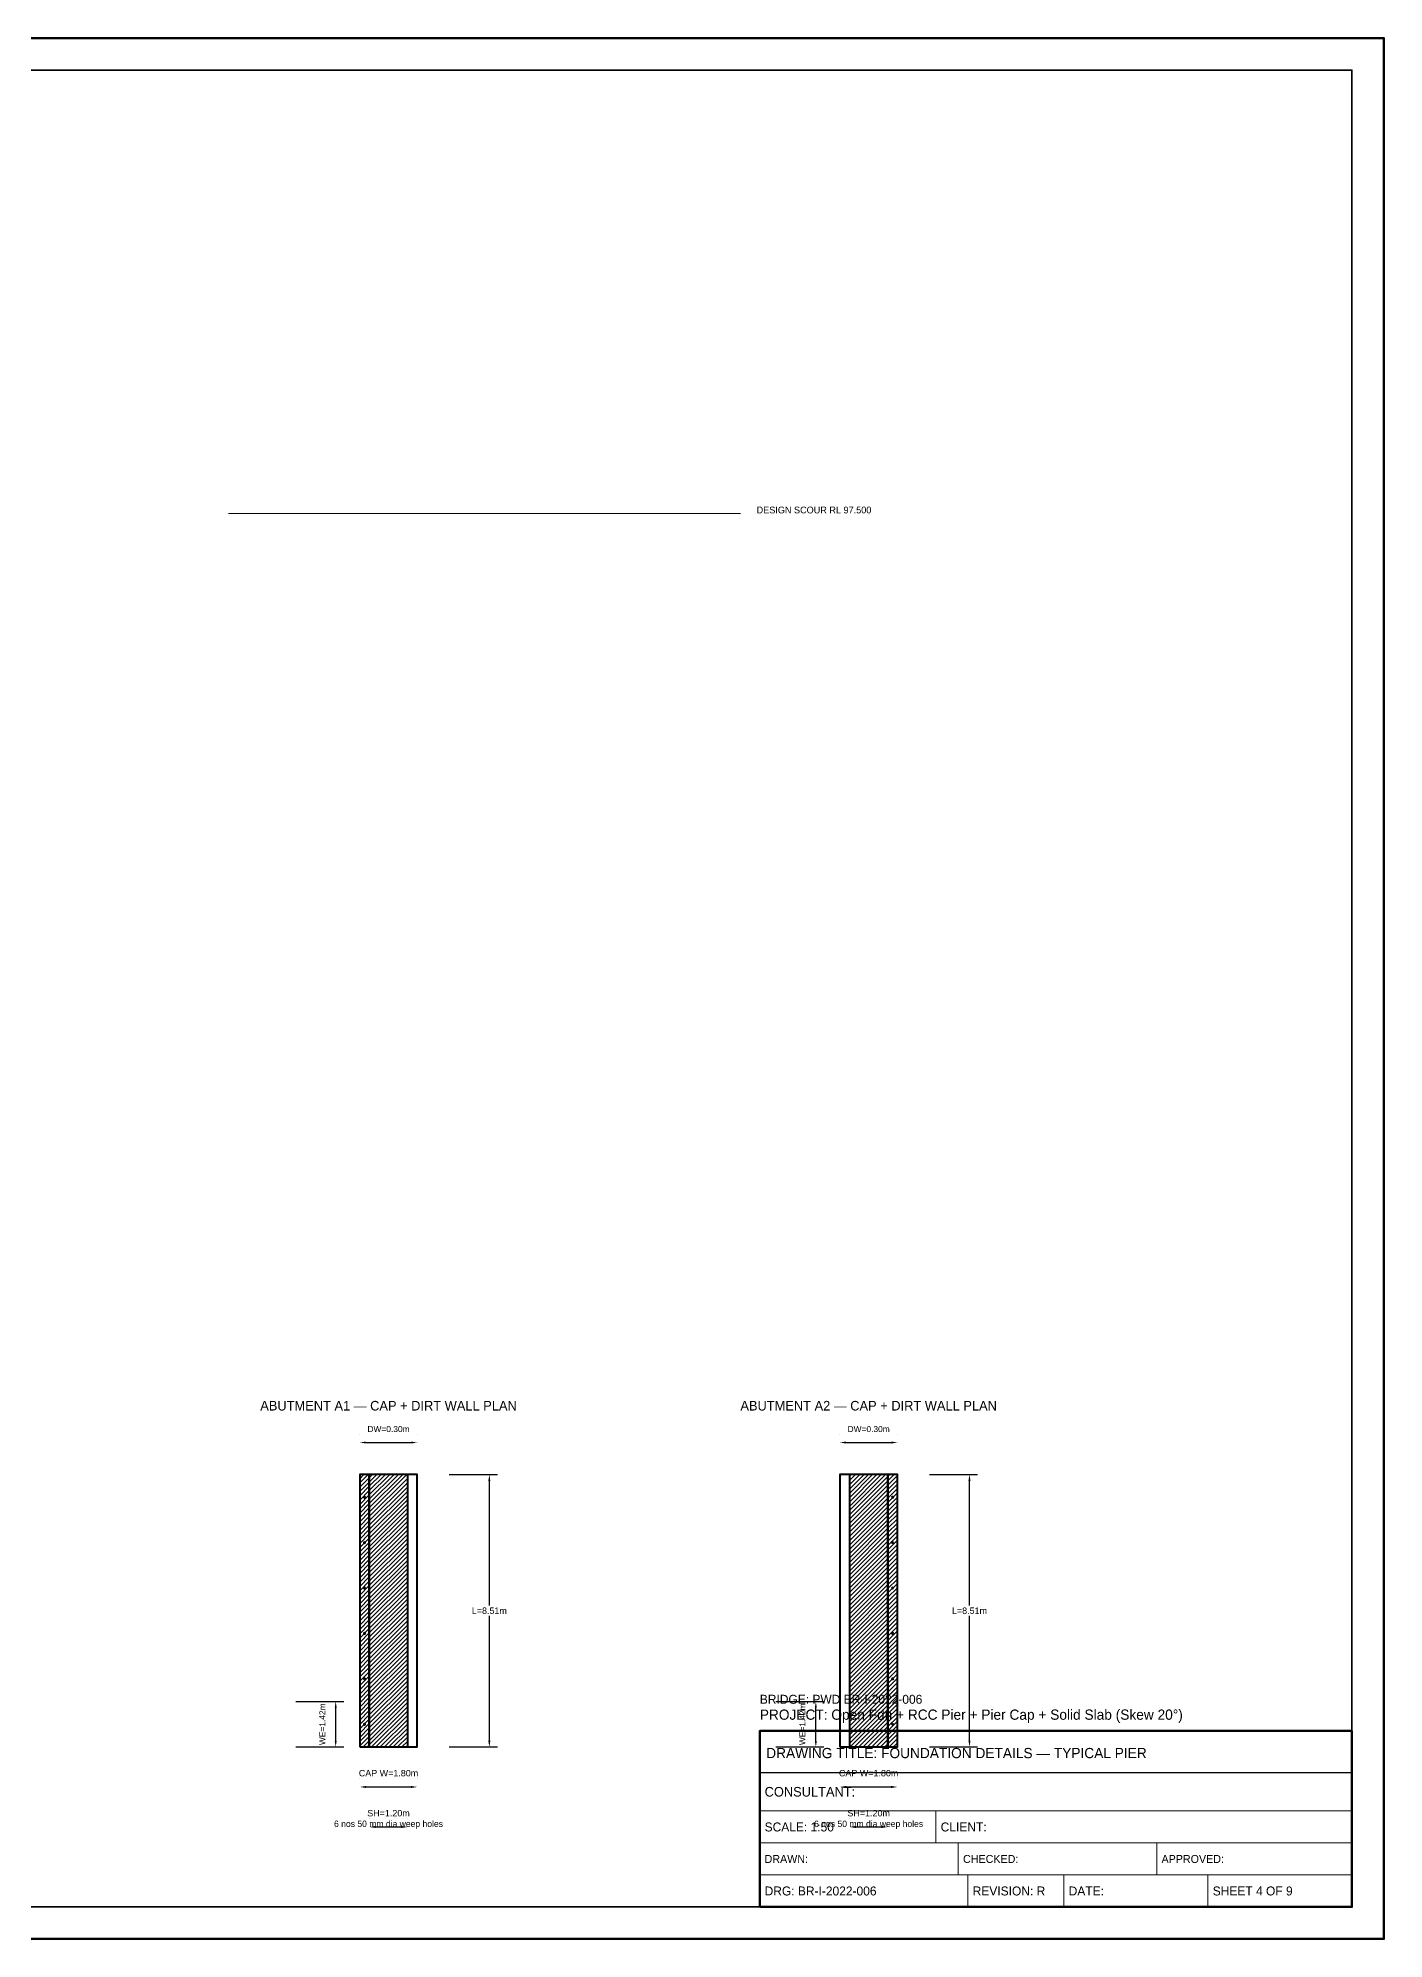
# Model space of a CAD drawing. Header units: metres. Extents: x 0 to 841, y 0 to 594.
# Drawn here: x 420 to 841, y 0 to 594 of the extents above; entities that cross this region are included whole.
import ezdxf
from ezdxf.enums import TextEntityAlignment as Align

# ---------------------------------------------------------------- set-up
doc = ezdxf.new("R2010")
doc.units = ezdxf.units.M
doc.linetypes.add('DASHED2', pattern=[0.25, 0.1875, -0.0625])
for name, color, linetype, lineweight in [('BORDER-INNER', 7, 'Continuous', 35), ('BORDER-OUTER', 7, 'Continuous', 70), ('CIVIL-SCOUR', 1, 'DASHED2', 18), ('DIM-LINEAR', 3, 'Continuous', 18), ('STRUC-HATCHING', 8, 'Continuous', 18), ('SUB-ABUT', 3, 'Continuous', 35), ('SUB-DIRT-WALL', 3, 'Continuous', 35), ('TEXT-HEADER', 7, 'Continuous', 25), ('TEXT-SPEC', 7, 'Continuous', 13), ('TEXT-TITLE', 7, 'Continuous', 25), ('TITLEBLK-BOX', 7, 'Continuous', 50), ('TITLEBLK-TEXT', 7, 'Continuous', 18)]:
    doc.layers.add(name, color=color, linetype=linetype, lineweight=lineweight)
doc.styles.add('BRIDGE_STD', font='Arial.ttf')
doc.dimstyles.new('pmb100', dxfattribs={"dimtxt": 2.5, "dimasz": 0.9375, "dimexe": 2.5, "dimexo": 2.5, "dimtad": 0, "dimtih": 1, "dimdec": 0, "dimtxsty": 'BRIDGE_STD', "dimcen": 2.5, "dimazin": 3, "dimtfac": 1, "dimtmove": 0, "dimatfit": 3})

msp = doc.modelspace()

# ---------------------------------------------------------------- hatches: boundary and pattern name
at = {"layer": 'STRUC-HATCHING'}
h = msp.add_hatch(dxfattribs=at)
h.set_pattern_fill('ANSI31', scale=0.3)
h.paths.add_polyline_path([(521, 60), (524, 60), (524, 145.13), (521, 145.13)])
h = msp.add_hatch(dxfattribs=at)
h.set_pattern_fill('ANSI31', scale=0.3)
h.paths.add_polyline_path([(524, 60), (536, 60), (536, 145.13), (524, 145.13)])
h = msp.add_hatch(dxfattribs=at)
h.set_pattern_fill('ANSI31', scale=0.3)
h.paths.add_polyline_path([(674, 60), (686, 60), (686, 145.13), (674, 145.13)])
h = msp.add_hatch(dxfattribs=at)
h.set_pattern_fill('ANSI31', scale=0.3)
h.paths.add_polyline_path([(686, 60), (689, 60), (689, 145.13), (686, 145.13)])

# ---------------------------------------------------------------- linework, layer by layer
at = {"layer": 'BORDER-INNER'}
msp.add_lwpolyline([(10, 10), (831, 10), (831, 584), (10, 584), (10, 10)], dxfattribs=at)
at = {"layer": 'BORDER-OUTER'}
msp.add_lwpolyline([(0, 0), (841, 0), (841, 594), (0, 594), (0, 0)], dxfattribs=at)
at = {"layer": 'CIVIL-SCOUR', "color": 1}
msp.add_line((480, 445.4545), (640, 445.4545), dxfattribs=at)
at = {"layer": 'SUB-ABUT', "lineweight": 40}
for points in [[(521, 60), (539, 60), (539, 145.13), (521, 145.13), (521, 60)], [(524, 60), (536, 60), (536, 145.13), (524, 145.13), (524, 60)], [(671, 60), (689, 60), (689, 145.13), (671, 145.13), (671, 60)], [(674, 60), (686, 60), (686, 145.13), (674, 145.13), (674, 60)]]:
    msp.add_lwpolyline(points, dxfattribs=at)
at = {"layer": 'SUB-DIRT-WALL', "lineweight": 40}
for points in [[(521, 60), (524, 60), (524, 145.13), (521, 145.13), (521, 60)], [(686, 60), (689, 60), (689, 145.13), (686, 145.13), (686, 60)]]:
    msp.add_lwpolyline(points, dxfattribs=at)
at = {"layer": 'SUB-DIRT-WALL', "color": 4}
for centre in [(522.5, 138.0358), (687.5, 138.0358), (522.5, 123.8475), (687.5, 123.8475), (522.5, 109.6592), (687.5, 109.6592), (522.5, 95.4708), (687.5, 95.4708), (522.5, 81.2825), (687.5, 81.2825), (522.5, 67.0942), (687.5, 67.0942)]:
    msp.add_circle(centre, 0.25, dxfattribs=at)
at = {"layer": 'TITLEBLK-BOX', "lineweight": 50}
msp.add_lwpolyline([(646, 10), (831, 10), (831, 65), (646, 65), (646, 10)], dxfattribs=at)
at = {"layer": 'TITLEBLK-BOX', "lineweight": 30}
msp.add_lwpolyline([(646, 52), (831, 52), (831, 65), (646, 65), (646, 52)], dxfattribs=at)
at = {"layer": 'TITLEBLK-BOX', "lineweight": 18}
for points in [[(646, 40), (831, 40), (831, 52), (646, 52), (646, 40)], [(646, 30), (701, 30), (701, 40), (646, 40), (646, 30)], [(701, 30), (831, 30), (831, 40), (701, 40), (701, 30)], [(646, 20), (708, 20), (708, 30), (646, 30), (646, 20)], [(708, 20), (770, 20), (770, 30), (708, 30), (708, 20)], [(770, 20), (831, 20), (831, 30), (770, 30), (770, 20)], [(646, 10), (711, 10), (711, 20), (646, 20), (646, 10)], [(711, 10), (741, 10), (741, 20), (711, 20), (711, 10)], [(741, 10), (786, 10), (786, 20), (741, 20), (741, 10)], [(786, 10), (831, 10), (831, 20), (786, 20), (786, 10)]]:
    msp.add_lwpolyline(points, dxfattribs=at)

# ---------------------------------------------------------------- texts
at = {"layer": 'CIVIL-SCOUR', "color": 1}
msp.add_text('DESIGN SCOUR RL 97.500', height=2.125, dxfattribs=at).set_placement((645, 445.4545))
at = {"layer": 'TEXT-HEADER'}
for s, p in [('ABUTMENT A1 — CAP + DIRT WALL PLAN', (530, 165.13)), ('ABUTMENT A2 — CAP + DIRT WALL PLAN', (680, 165.13))]:
    msp.add_text(s, height=3, dxfattribs=at).set_placement(p, align=Align.CENTER)
at = {"layer": 'TEXT-SPEC'}
for p in [(530, 35), (680, 35)]:
    msp.add_text('6 nos 50 mm dia weep holes', height=2, dxfattribs=at).set_placement(p, align=Align.CENTER)
at = {"layer": 'TEXT-TITLE'}
for s, p in [('PROJECT: Open Fdn + RCC Pier + Pier Cap + Solid Slab (Skew 20°)', (646, 68.5)), ('DRAWING TITLE: FOUNDATION DETAILS — TYPICAL PIER', (648, 56.5))]:
    msp.add_text(s, height=3.2, dxfattribs=at).set_placement(p)
at = {"layer": 'TITLEBLK-TEXT'}
for s, height, p in [('BRIDGE: PWD BR-I-2022-006', 2.8, (646, 73.5)), ('CONSULTANT: ', 3, (647.5, 44.5)), ('SCALE: 1:50', 2.8, (647.5, 33.6)), ('CLIENT: ', 2.8, (702.5, 33.6)), ('DRAWN: ', 2.5, (647.5, 23.75)), ('CHECKED: ', 2.5, (709.5, 23.75)), ('APPROVED: ', 2.5, (771.5, 23.75)), ('DRG: BR-I-2022-006', 2.8, (647.5, 13.6)), ('REVISION: R', 2.8, (712.5, 13.6)), ('DATE: ', 2.8, (742.5, 13.6)), ('SHEET 4 OF 9', 2.8, (787.5, 13.6))]:
    msp.add_text(s, height=height, dxfattribs=at).set_placement(p)

# ---------------------------------------------------------------- dimensions: what is measured, and where the dimension line sits
at = {"layer": 'DIM-LINEAR'}
for base, p1, p2, text, override in [((521, 155.13), (521, 155.13), (539, 155.13), 'DW=0.30m', {"dimtxt": 1.875, "dimasz": 1.875, "dimgap": 0.75, "dimclrt": 3}), ((671, 155.13), (671, 155.13), (689, 155.13), 'DW=0.30m', {"dimtxt": 1.875, "dimasz": 1.875, "dimgap": 0.75, "dimclrt": 3}), ((521, 47.5), (521, 47.5), (539, 47.5), 'CAP W=1.80m', {"dimtxt": 2, "dimasz": 2, "dimgap": 0.8, "dimclrt": 3}), ((671, 47.5), (671, 47.5), (689, 47.5), 'CAP W=1.80m', {"dimtxt": 2, "dimasz": 2, "dimgap": 0.8, "dimclrt": 3}), ((524, 35), (524, 35), (536, 35), 'SH=1.20m', {"dimtxt": 2, "dimasz": 2, "dimgap": 0.8, "dimclrt": 3}), ((674, 35), (674, 35), (686, 35), 'SH=1.20m', {"dimtxt": 2, "dimasz": 2, "dimgap": 0.8, "dimclrt": 3})]:
    msp.add_linear_dim(base=base, p1=p1, p2=p2, text=text, dimstyle='pmb100', override=override, dxfattribs=at).render()
for base, p1, p2, text, override in [((561.5, 60), (546.5, 60), (546.5, 145.13), 'L=8.51m', {"dimtxt": 2, "dimasz": 2, "dimgap": 0.8, "dimclrt": 3}), ((711.5, 60), (696.5, 60), (696.5, 145.13), 'L=8.51m', {"dimtxt": 2, "dimasz": 2, "dimgap": 0.8, "dimclrt": 3}), ((513.5, 60), (498.5, 60), (498.5, 74.1883), 'WE=1.42m', {"dimtxt": 1.875, "dimasz": 1.875, "dimgap": 0.75, "dimclrt": 3}), ((663.5, 60), (648.5, 60), (648.5, 74.1883), 'WE=1.42m', {"dimtxt": 1.875, "dimasz": 1.875, "dimgap": 0.75, "dimclrt": 3})]:
    msp.add_linear_dim(base=base, p1=p1, p2=p2, angle=90, text=text, dimstyle='pmb100', override=override, dxfattribs=at).render()

doc.saveas('drawing.dxf')
